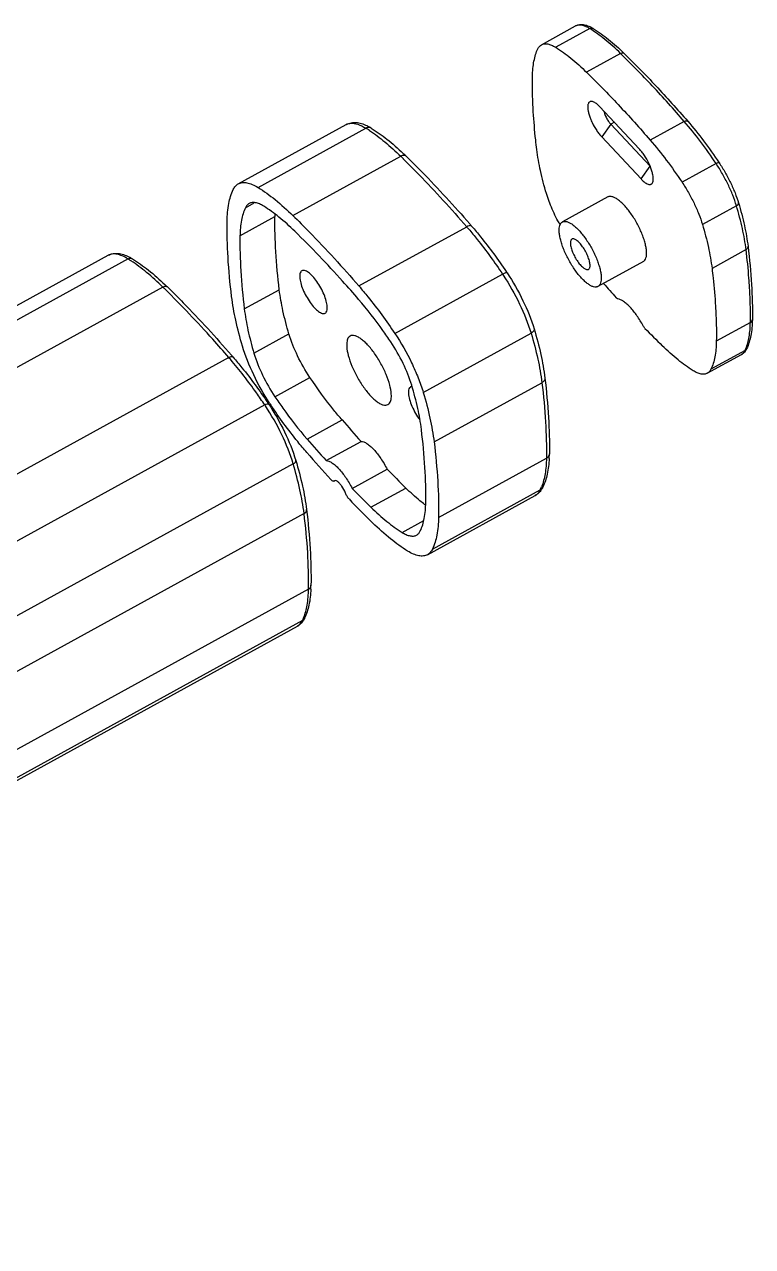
# Model space of a CAD drawing. Header units: millimetres. Extents: x 1514 to 2054, y 119 to 530.
# Drawn here: x 1862.6 to 1894.2, y 331.8 to 384.9 of the extents above; entities that cross this region are included whole.
import ezdxf

# ---------------------------------------------------------------- set-up
doc = ezdxf.new("R2010")
doc.units = ezdxf.units.MM
doc.header["$LTSCALE"] = 30.734
doc.layers.get('0').update_dxf_attribs({"linetype": 'CONTINUOUS'})
doc.layers.add('02___PRT_ALL_AXES', color=7, linetype='CONTINUOUS')

msp = doc.modelspace()

# ---------------------------------------------------------------- linework, layer by layer
at = {"color": 7}
for p, q in [((1885.084, 384.014), (1886.562, 384.828)), ((1887.177, 384.715), (1885.699, 383.901)), ((1888.516, 383.634), (1887.037, 382.82)), ((1889.329, 379.485), (1887.622, 381.31)), ((1872.776, 377.81), (1877.458, 380.386)), ((1888.09, 380.557), (1887.699, 380.005)), ((1888.246, 380.643), (1888.09, 380.557)), ((1888.09, 380.557), (1889.797, 378.732)), ((1891.28, 380.678), (1889.802, 379.865)), ((1887.699, 380.005), (1889.406, 378.18)), ((1874.287, 376.589), (1878.969, 379.166)), ((1889.406, 378.18), (1889.797, 378.732)), ((1889.797, 378.732), (1889.8, 378.733)), ((1892.663, 378.851), (1891.184, 378.037)), ((1872.225, 376.931), (1872.612, 377.144)), ((1887.964, 377.395), (1885.992, 376.31)), ((1893.548, 377.014), (1892.069, 376.201)), ((1871.99, 375.708), (1873.509, 376.544)), ((1877.152, 373.528), (1881.834, 376.104)), ((1893.965, 375.106), (1892.487, 374.293)), ((1817.275, 347.899), (1866.272, 374.861)), ((1867.13, 374.703), (1818.134, 347.741)), ((1889.507, 374.591), (1887.535, 373.507)), ((1878.712, 371.465), (1883.394, 374.041)), ((1868.641, 373.482), (1819.645, 346.521)), ((1872.177, 372.53), (1873.697, 373.366)), ((1894.152, 371.937), (1892.674, 371.123)), ((1872.599, 370.605), (1874.118, 371.441)), ((1879.948, 368.901), (1884.63, 371.477)), ((1871.506, 370.421), (1822.509, 343.459)), ((1892.283, 369.734), (1893.761, 370.548)), ((1893.919, 370.725), (1892.44, 369.911)), ((1873.509, 368.716), (1875.028, 369.552)), ((1880.419, 366.747), (1885.101, 369.323)), ((1873.066, 368.358), (1824.07, 341.396)), ((1874.904, 366.872), (1876.424, 367.708)), ((1875.729, 365.938), (1877.248, 366.775)), ((1880.613, 363.463), (1885.295, 366.039)), ((1874.302, 365.794), (1825.306, 338.832)), ((1876.857, 364.732), (1878.377, 365.568)), ((1876.094, 365.061), (1876.072, 365.045)), ((1876.081, 365.051), (1876.095, 365.059)), ((1877.676, 363.909), (1879.195, 364.745)), ((1880.349, 362.095), (1885.031, 364.671)), ((1874.773, 363.64), (1825.777, 336.679)), ((1879.027, 362.818), (1879.967, 363.335)), ((1874.967, 360.356), (1825.971, 333.395)), ((1825.487, 331.779), (1874.483, 358.741)), ((1874.703, 358.988), (1825.707, 332.026))]:
    msp.add_line(p, q, dxfattribs=at)
for centre, radius, start, end in [((1874.268, 375.24), 6.055, 56.4733, 58.2036), ((1870.442, 370.217), 12.527, 45.6165, 46.4157), ((1848.953, 348.493), 42.916, 45.4057, 45.6195), ((1890.389, 379.286), 0.81, 223.0905, 223.5725), ((1878.413, 376.471), 4.904, 177.8506, 179.1419), ((1868.383, 364.492), 17.769, 40.3939, 40.8052), ((1838.788, 338.763), 57.165, 40.806, 40.9447), ((1863.916, 369.519), 6.099, 56.7683, 58.1954), ((1875.233, 368.579), 9.821, 33.4696, 33.7945), ((1863.786, 360.841), 23.83, 33.7948, 33.9583), ((1838.661, 342.847), 42.865, 45.4413, 45.6196), ((1860.025, 364.482), 12.599, 45.6175, 46.2808), ((1927.632, 408.451), 52.918, 221.1361, 222.033), ((1920.265, 401.513), 42.797, 224.1809, 225.6142), ((1892.339, 371.477), 1.75, 334.5472, 337.549), ((1858.084, 358.833), 17.732, 40.4623, 40.8055), ((1828.36, 333.023), 57.248, 40.806, 40.9215), ((1864.913, 362.901), 9.81, 33.5237, 33.7946), ((1853.35, 355.098), 23.921, 33.7948, 33.9306), ((1881.564, 373.858), 9.902, 213.2128, 213.7939), ((1916.795, 402.547), 53.326, 220.7929, 222.1313), ((1915.813, 402.185), 54.042, 220.8017, 222.1225), ((1916.18, 401.906), 54.526, 220.7861, 222.4324), ((1879.896, 366.316), 5.529, 356.9874, 359.1442), ((1909.301, 395.502), 43.039, 224.0684, 225.6132), ((1876.124, 365.007), 0.0617, 109.4685, 118.6725), ((1908.292, 395.174), 43.759, 224.0811, 225.6005), ((1884.463, 365.055), 0.72, 298.8616, 311.2454), ((1883.182, 365.549), 2.047, 334.5998, 338.4706), ((1909.155, 395.297), 44.881, 223.7346, 225.6101), ((1884.566, 369.908), 7.438, 232.1653, 232.6209), ((1869.523, 360.601), 5.552, 357.3451, 359.1412), ((1872.895, 359.848), 2.002, 334.5652, 337.8501), ((1874.265, 359.136), 0.452, 298.8411, 307.3544)]:
    msp.add_arc(centre, radius, start, end, dxfattribs=at)
for points, knots in [([(1886.562, 384.828), (1886.59, 384.843), (1886.65, 384.869), (1886.776, 384.896), (1886.943, 384.889), (1887.142, 384.825), (1887.269, 384.757), (1887.333, 384.718)], [0, 0, 0, 0, 0.118468, 0.235657, 0.47363, 0.724588, 1, 1, 1, 1]), ([(1886.639, 384.858), (1886.632, 384.856), (1886.606, 384.848), (1886.58, 384.837), (1886.562, 384.828)], [0, 0, 0, 0, 0.253322, 1, 1, 1, 1]), ([(1887.177, 384.715), (1887.128, 384.745), (1887.033, 384.798), (1886.89, 384.852), (1886.759, 384.874), (1886.676, 384.867), (1886.639, 384.858)], [0, 0, 0, 0, 0.30463, 0.569517, 0.79844, 1, 1, 1, 1]), ([(1887.177, 384.715), (1887.202, 384.728), (1887.243, 384.741), (1887.297, 384.735), (1887.322, 384.725), (1887.333, 384.718)], [0, 0, 0, 0, 0.521047, 0.764078, 1, 1, 1, 1]), ([(1888.516, 383.634), (1888.297, 383.848), (1887.87, 384.234), (1887.405, 384.574), (1887.177, 384.715)], [0, 0, 0, 0, 0.533483, 1, 1, 1, 1]), ([(1887.333, 384.718), (1887.562, 384.576), (1888.027, 384.236), (1888.454, 383.85), (1888.673, 383.636)], [0, 0, 0, 0, 0.468644, 1, 1, 1, 1]), ([(1885.084, 384.014), (1885.102, 384.024), (1885.143, 384.041), (1885.233, 384.06), (1885.363, 384.052), (1885.53, 383.997), (1885.641, 383.937), (1885.699, 383.901)], [0, 0, 0, 0, 0.098047, 0.199412, 0.422607, 0.686952, 1, 1, 1, 1]), ([(1884.692, 382.625), (1884.694, 382.743), (1884.705, 382.969), (1884.75, 383.292), (1884.82, 383.58), (1884.887, 383.756), (1884.926, 383.837)], [0, 0, 0, 0, 0.285288, 0.546327, 0.783968, 1, 1, 1, 1]), ([(1884.926, 383.837), (1884.944, 383.875), (1884.987, 383.944), (1885.05, 383.996), (1885.084, 384.014)], [0, 0, 0, 0, 0.523703, 1, 1, 1, 1]), ([(1885.699, 383.901), (1885.926, 383.76), (1886.392, 383.42), (1886.818, 383.034), (1887.037, 382.82)], [0, 0, 0, 0, 0.466518, 1, 1, 1, 1]), ([(1888.516, 383.634), (1888.53, 383.642), (1888.559, 383.654), (1888.603, 383.662), (1888.643, 383.657), (1888.664, 383.644), (1888.673, 383.636)], [0, 0, 0, 0, 0.297884, 0.562458, 0.792644, 1, 1, 1, 1]), ([(1891.28, 380.678), (1890.828, 381.202), (1889.928, 382.207), (1888.986, 383.174), (1888.516, 383.634)], [0, 0, 0, 0, 0.512591, 1, 1, 1, 1]), ([(1888.673, 383.636), (1889.142, 383.177), (1890.081, 382.213), (1890.979, 381.211), (1891.43, 380.689)], [0, 0, 0, 0, 0.48753, 1, 1, 1, 1]), ([(1884.728, 381.102), (1884.72, 381.232), (1884.695, 381.74), (1884.687, 382.248), (1884.692, 382.625)], [0, 0, 0, 0, 0.258096, 1, 1, 1, 1]), ([(1887.037, 382.82), (1887.507, 382.36), (1888.449, 381.393), (1889.35, 380.388), (1889.802, 379.865)], [0, 0, 0, 0, 0.487409, 1, 1, 1, 1]), ([(1887.326, 381.533), (1887.308, 381.539), (1887.273, 381.549), (1887.222, 381.55), (1887.177, 381.536), (1887.141, 381.506), (1887.114, 381.462), (1887.097, 381.406), (1887.089, 381.339), (1887.09, 381.291), (1887.091, 381.265)], [0, 0, 0, 0, 0.12845, 0.238857, 0.338657, 0.438385, 0.548573, 0.676729, 0.826879, 1, 1, 1, 1]), ([(1887.622, 381.31), (1887.574, 381.361), (1887.501, 381.43), (1887.398, 381.5), (1887.349, 381.524), (1887.326, 381.533)], [0, 0, 0, 0, 0.565024, 0.799511, 1, 1, 1, 1]), ([(1884.879, 379.455), (1884.862, 379.596), (1884.799, 380.143), (1884.752, 380.693), (1884.728, 381.102)], [0, 0, 0, 0, 0.257235, 1, 1, 1, 1]), ([(1887.091, 381.265), (1887.094, 381.219), (1887.108, 381.119), (1887.148, 380.963), (1887.208, 380.796), (1887.31, 380.564), (1887.437, 380.341), (1887.582, 380.138), (1887.659, 380.047), (1887.699, 380.005)], [0, 0, 0, 0, 0.098692, 0.212707, 0.338783, 0.47296, 0.747428, 0.878669, 1, 1, 1, 1]), ([(1887.794, 381.125), (1887.803, 381.076), (1887.834, 380.974), (1887.901, 380.825), (1887.986, 380.682), (1888.054, 380.595), (1888.09, 380.557)], [0, 0, 0, 0, 0.228817, 0.489891, 0.756226, 1, 1, 1, 1]), ([(1876.6, 380.544), (1876.666, 380.58), (1876.812, 380.632), (1877.044, 380.641), (1877.277, 380.594), (1877.427, 380.533), (1877.501, 380.497)], [0, 0, 0, 0, 0.24365, 0.484894, 0.735151, 1, 1, 1, 1]), ([(1876.6, 380.544), (1876.614, 380.552), (1876.675, 380.581), (1876.743, 380.596), (1876.794, 380.601)], [0, 0, 0, 0, 0.244329, 1, 1, 1, 1]), ([(1876.794, 380.601), (1876.897, 380.609), (1877.136, 380.565), (1877.346, 380.456), (1877.458, 380.386)], [0, 0, 0, 0, 0.43836, 1, 1, 1, 1]), ([(1877.691, 380.391), (1877.659, 380.411), (1877.575, 380.432), (1877.495, 380.407), (1877.458, 380.386)], [0, 0, 0, 0, 0.476242, 1, 1, 1, 1]), ([(1877.501, 380.497), (1877.517, 380.489), (1877.582, 380.456), (1877.645, 380.42), (1877.691, 380.391)], [0, 0, 0, 0, 0.243834, 1, 1, 1, 1]), ([(1877.691, 380.391), (1877.928, 380.244), (1878.409, 379.898), (1878.853, 379.507), (1879.079, 379.291)], [0, 0, 0, 0, 0.471384, 1, 1, 1, 1]), ([(1891.28, 380.678), (1891.288, 380.682), (1891.303, 380.69), (1891.33, 380.701), (1891.358, 380.708), (1891.388, 380.709), (1891.412, 380.704), (1891.425, 380.694), (1891.43, 380.689)], [0, 0, 0, 0, 0.165383, 0.321167, 0.531709, 0.712211, 0.865005, 1, 1, 1, 1]), ([(1892.663, 378.851), (1892.445, 379.177), (1892.002, 379.801), (1891.523, 380.397), (1891.28, 380.678)], [0, 0, 0, 0, 0.513651, 1, 1, 1, 1]), ([(1891.43, 380.689), (1891.67, 380.411), (1892.142, 379.823), (1892.578, 379.208), (1892.793, 378.887)], [0, 0, 0, 0, 0.486664, 1, 1, 1, 1]), ([(1877.612, 380.288), (1877.843, 380.135), (1878.312, 379.779), (1878.747, 379.383), (1878.969, 379.166)], [0, 0, 0, 0, 0.470796, 1, 1, 1, 1]), ([(1889.802, 379.865), (1890.045, 379.583), (1890.524, 378.987), (1890.966, 378.363), (1891.184, 378.037)], [0, 0, 0, 0, 0.486349, 1, 1, 1, 1]), ([(1885.297, 377.547), (1885.198, 377.875), (1885.032, 378.506), (1884.917, 379.148), (1884.879, 379.455)], [0, 0, 0, 0, 0.526019, 1, 1, 1, 1]), ([(1889.936, 378.224), (1889.934, 378.271), (1889.919, 378.371), (1889.879, 378.526), (1889.82, 378.693), (1889.718, 378.925), (1889.591, 379.148), (1889.445, 379.351), (1889.368, 379.443), (1889.329, 379.485)], [0, 0, 0, 0, 0.098692, 0.212707, 0.338783, 0.47296, 0.747428, 0.878669, 1, 1, 1, 1]), ([(1879.205, 379.17), (1879.192, 379.182), (1879.16, 379.201), (1879.1, 379.209), (1879.034, 379.197), (1878.991, 379.178), (1878.969, 379.166)], [0, 0, 0, 0, 0.20738, 0.43749, 0.702344, 1, 1, 1, 1]), ([(1879.083, 379.054), (1879.314, 378.826), (1880.261, 377.872), (1881.167, 376.877), (1881.834, 376.104)], [0, 0, 0, 0, 0.240871, 1, 1, 1, 1]), ([(1879.205, 379.17), (1879.436, 378.943), (1880.388, 377.991), (1881.298, 376.997), (1881.967, 376.225)], [0, 0, 0, 0, 0.240816, 1, 1, 1, 1]), ([(1892.663, 378.851), (1892.678, 378.859), (1892.707, 378.873), (1892.741, 378.887), (1892.765, 378.892), (1892.779, 378.894), (1892.79, 378.891), (1892.793, 378.887)], [0, 0, 0, 0, 0.375578, 0.677093, 0.793055, 0.884211, 1, 1, 1, 1]), ([(1893.548, 377.014), (1893.502, 377.168), (1893.392, 377.481), (1893.187, 377.946), (1892.944, 378.408), (1892.76, 378.706), (1892.663, 378.851)], [0, 0, 0, 0, 0.235414, 0.486337, 0.744187, 1, 1, 1, 1]), ([(1892.793, 378.887), (1892.886, 378.749), (1893.061, 378.465), (1893.292, 378.025), (1893.488, 377.582), (1893.593, 377.283), (1893.637, 377.135)], [0, 0, 0, 0, 0.255445, 0.512804, 0.763629, 1, 1, 1, 1]), ([(1889.928, 378.081), (1889.93, 378.091), (1889.938, 378.139), (1889.939, 378.187), (1889.936, 378.224)], [0, 0, 0, 0, 0.223837, 1, 1, 1, 1]), ([(1871.434, 376.352), (1871.438, 376.607), (1871.475, 377.075), (1871.606, 377.529), (1871.697, 377.72)], [0, 0, 0, 0, 0.546588, 1, 1, 1, 1]), ([(1871.697, 377.72), (1871.722, 377.773), (1871.782, 377.869), (1871.871, 377.942), (1871.918, 377.967)], [0, 0, 0, 0, 0.523783, 1, 1, 1, 1]), ([(1871.918, 377.967), (1871.97, 377.996), (1872.097, 378.035), (1872.308, 378.02), (1872.54, 377.944), (1872.695, 377.86), (1872.776, 377.81)], [0, 0, 0, 0, 0.198683, 0.422093, 0.686647, 1, 1, 1, 1]), ([(1872.776, 377.81), (1873.033, 377.65), (1873.559, 377.267), (1874.04, 376.831), (1874.287, 376.589)], [0, 0, 0, 0, 0.466517, 1, 1, 1, 1]), ([(1889.406, 378.18), (1889.435, 378.148), (1889.493, 378.091), (1889.582, 378.019), (1889.665, 377.969), (1889.741, 377.941), (1889.8, 377.938), (1889.84, 377.95), (1889.874, 377.97), (1889.909, 378.014), (1889.923, 378.057), (1889.928, 378.081)], [0, 0, 0, 0, 0.192211, 0.360829, 0.503522, 0.620664, 0.716464, 0.759681, 0.802089, 0.89202, 1, 1, 1, 1]), ([(1891.184, 378.037), (1891.281, 377.892), (1891.466, 377.594), (1891.708, 377.132), (1891.913, 376.668), (1892.023, 376.354), (1892.069, 376.201)], [0, 0, 0, 0, 0.255813, 0.513663, 0.764586, 1, 1, 1, 1]), ([(1873.02, 376.997), (1872.961, 377.034), (1872.846, 377.096), (1872.675, 377.152), (1872.52, 377.163), (1872.427, 377.135), (1872.388, 377.113)], [0, 0, 0, 0, 0.313266, 0.577946, 0.801326, 1, 1, 1, 1]), ([(1885.891, 376.184), (1885.764, 376.407), (1885.541, 376.852), (1885.366, 377.318), (1885.297, 377.547)], [0, 0, 0, 0, 0.517063, 1, 1, 1, 1]), ([(1889.646, 375.02), (1889.642, 375.079), (1889.626, 375.203), (1889.583, 375.397), (1889.519, 375.605), (1889.407, 375.9), (1889.229, 376.268), (1889.013, 376.615), (1888.823, 376.868), (1888.682, 377.032), (1888.541, 377.172), (1888.406, 377.283), (1888.278, 377.364), (1888.161, 377.412), (1888.068, 377.424), (1888.005, 377.413), (1887.977, 377.402), (1887.964, 377.395)], [0, 0, 0, 0, 0.056618, 0.12064, 0.190944, 0.266189, 0.425091, 0.583912, 0.659057, 0.729233, 0.793079, 0.849519, 0.897877, 0.938105, 0.971198, 0.985902, 1, 1, 1, 1]), ([(1893.548, 377.014), (1893.556, 377.019), (1893.57, 377.027), (1893.593, 377.044), (1893.615, 377.064), (1893.631, 377.088), (1893.64, 377.112), (1893.639, 377.128), (1893.637, 377.135)], [0, 0, 0, 0, 0.164912, 0.320314, 0.530517, 0.711042, 0.864265, 1, 1, 1, 1]), ([(1893.637, 377.135), (1893.735, 376.81), (1893.9, 376.184), (1894.014, 375.546), (1894.051, 375.241)], [0, 0, 0, 0, 0.524945, 1, 1, 1, 1]), ([(1872.225, 376.931), (1872.144, 376.76), (1872.026, 376.354), (1871.993, 375.936), (1871.99, 375.708)], [0, 0, 0, 0, 0.453412, 1, 1, 1, 1]), ([(1872.388, 377.113), (1872.353, 377.094), (1872.288, 377.041), (1872.244, 376.97), (1872.225, 376.931)], [0, 0, 0, 0, 0.47645, 1, 1, 1, 1]), ([(1874.371, 375.906), (1874.15, 376.122), (1873.719, 376.512), (1873.25, 376.855), (1873.02, 376.997)], [0, 0, 0, 0, 0.533483, 1, 1, 1, 1]), ([(1893.965, 375.106), (1893.928, 375.413), (1893.813, 376.056), (1893.646, 376.686), (1893.548, 377.014)], [0, 0, 0, 0, 0.473981, 1, 1, 1, 1]), ([(1871.628, 373.068), (1871.558, 373.635), (1871.455, 374.728), (1871.426, 375.826), (1871.434, 376.352)], [0, 0, 0, 0, 0.520437, 1, 1, 1, 1]), ([(1873.697, 373.366), (1873.63, 373.915), (1873.53, 374.972), (1873.502, 376.035), (1873.509, 376.544)], [0, 0, 0, 0, 0.520437, 1, 1, 1, 1]), ([(1874.287, 376.589), (1874.527, 376.354), (1875.515, 375.365), (1876.458, 374.331), (1877.152, 373.528)], [0, 0, 0, 0, 0.240421, 1, 1, 1, 1]), ([(1882.058, 376.12), (1882.048, 376.131), (1882.009, 376.154), (1881.926, 376.147), (1881.866, 376.122), (1881.834, 376.104)], [0, 0, 0, 0, 0.183242, 0.534102, 1, 1, 1, 1]), ([(1882.058, 376.12), (1882.187, 375.971), (1882.715, 375.338), (1883.202, 374.671), (1883.552, 374.152)], [0, 0, 0, 0, 0.239735, 1, 1, 1, 1]), ([(1885.853, 375.882), (1885.85, 375.932), (1885.85, 376.025), (1885.872, 376.152), (1885.911, 376.237), (1885.955, 376.285), (1885.98, 376.303), (1885.992, 376.31)], [0, 0, 0, 0, 0.321694, 0.589235, 0.808967, 0.906521, 1, 1, 1, 1]), ([(1885.992, 376.31), (1886.005, 376.317), (1886.033, 376.329), (1886.097, 376.339), (1886.189, 376.327), (1886.307, 376.279), (1886.435, 376.198), (1886.57, 376.087), (1886.71, 375.947), (1886.852, 375.783), (1887.042, 375.53), (1887.258, 375.183), (1887.436, 374.816), (1887.548, 374.52), (1887.612, 374.312), (1887.655, 374.118), (1887.671, 373.994), (1887.674, 373.935)], [0, 0, 0, 0, 0.014098, 0.028802, 0.061895, 0.102124, 0.150483, 0.206922, 0.270769, 0.340944, 0.416088, 0.574907, 0.733808, 0.809053, 0.879358, 0.943381, 1, 1, 1, 1]), ([(1892.069, 376.201), (1892.168, 375.872), (1892.335, 375.242), (1892.449, 374.599), (1892.487, 374.293)], [0, 0, 0, 0, 0.526019, 1, 1, 1, 1]), ([(1871.99, 375.708), (1871.982, 375.199), (1872.01, 374.136), (1872.11, 373.078), (1872.177, 372.53)], [0, 0, 0, 0, 0.479563, 1, 1, 1, 1]), ([(1877.143, 372.943), (1876.914, 373.209), (1876.02, 374.224), (1875.087, 375.205), (1874.371, 375.906)], [0, 0, 0, 0, 0.259302, 1, 1, 1, 1]), ([(1881.917, 376.007), (1882.044, 375.857), (1882.565, 375.224), (1883.048, 374.559), (1883.394, 374.041)], [0, 0, 0, 0, 0.240027, 1, 1, 1, 1]), ([(1887.535, 373.507), (1887.522, 373.5), (1887.494, 373.488), (1887.431, 373.477), (1887.338, 373.489), (1887.221, 373.538), (1887.093, 373.618), (1886.958, 373.73), (1886.817, 373.869), (1886.675, 374.034), (1886.486, 374.286), (1886.27, 374.633), (1886.092, 375.001), (1885.98, 375.297), (1885.916, 375.505), (1885.873, 375.698), (1885.857, 375.823), (1885.853, 375.882)], [0, 0, 0, 0, 0.014098, 0.028802, 0.061895, 0.102124, 0.150483, 0.206922, 0.270769, 0.340944, 0.416088, 0.574907, 0.733808, 0.809053, 0.879358, 0.943381, 1, 1, 1, 1]), ([(1886.402, 375.565), (1886.39, 375.559), (1886.367, 375.537), (1886.346, 375.491), (1886.336, 375.432), (1886.336, 375.388), (1886.337, 375.365)], [0, 0, 0, 0, 0.190108, 0.410084, 0.67807, 1, 1, 1, 1]), ([(1887.191, 374.452), (1887.189, 374.48), (1887.182, 374.538), (1887.153, 374.664), (1887.094, 374.834), (1886.995, 375.037), (1886.894, 375.2), (1886.805, 375.318), (1886.739, 375.395), (1886.673, 375.461), (1886.609, 375.513), (1886.55, 375.551), (1886.494, 375.573), (1886.445, 375.58), (1886.414, 375.572), (1886.402, 375.565)], [0, 0, 0, 0, 0.056618, 0.120677, 0.266176, 0.425115, 0.583974, 0.659138, 0.729328, 0.793193, 0.849647, 0.898015, 0.938256, 0.971356, 1, 1, 1, 1]), ([(1886.337, 375.365), (1886.339, 375.337), (1886.346, 375.279), (1886.374, 375.152), (1886.434, 374.983), (1886.532, 374.779), (1886.633, 374.617), (1886.722, 374.498), (1886.789, 374.421), (1886.855, 374.356), (1886.918, 374.304), (1886.978, 374.266), (1887.033, 374.243), (1887.083, 374.237), (1887.113, 374.245), (1887.125, 374.251)], [0, 0, 0, 0, 0.056618, 0.120677, 0.266176, 0.425115, 0.583974, 0.659138, 0.729328, 0.793193, 0.849647, 0.898015, 0.938256, 0.971356, 1, 1, 1, 1]), ([(1889.507, 374.591), (1889.519, 374.598), (1889.544, 374.616), (1889.588, 374.665), (1889.627, 374.75), (1889.649, 374.876), (1889.649, 374.969), (1889.646, 375.02)], [0, 0, 0, 0, 0.093479, 0.191032, 0.410763, 0.678307, 1, 1, 1, 1]), ([(1893.965, 375.106), (1893.979, 375.114), (1894.005, 375.132), (1894.034, 375.165), (1894.051, 375.202), (1894.053, 375.229), (1894.051, 375.241)], [0, 0, 0, 0, 0.282042, 0.540884, 0.777366, 1, 1, 1, 1]), ([(1894.117, 373.46), (1894.109, 373.594), (1894.072, 374.143), (1894.016, 374.692), (1893.965, 375.106)], [0, 0, 0, 0, 0.242747, 1, 1, 1, 1]), ([(1894.051, 375.241), (1894.118, 374.694), (1894.218, 373.637), (1894.246, 372.575), (1894.238, 372.066)], [0, 0, 0, 0, 0.519985, 1, 1, 1, 1]), ([(1866.272, 374.861), (1866.336, 374.896), (1866.48, 374.946), (1866.709, 374.951), (1866.941, 374.899), (1867.091, 374.835), (1867.165, 374.797)], [0, 0, 0, 0, 0.238694, 0.477747, 0.729403, 1, 1, 1, 1]), ([(1867.13, 374.703), (1867.049, 374.753), (1866.894, 374.837), (1866.662, 374.914), (1866.451, 374.928), (1866.324, 374.89), (1866.272, 374.861)], [0, 0, 0, 0, 0.313265, 0.577946, 0.801326, 1, 1, 1, 1]), ([(1867.13, 374.703), (1867.161, 374.72), (1867.228, 374.741), (1867.297, 374.724), (1867.325, 374.707)], [0, 0, 0, 0, 0.523758, 1, 1, 1, 1]), ([(1867.165, 374.797), (1867.179, 374.79), (1867.233, 374.762), (1867.285, 374.731), (1867.325, 374.707)], [0, 0, 0, 0, 0.244305, 1, 1, 1, 1]), ([(1868.641, 373.482), (1868.415, 373.704), (1867.972, 374.107), (1867.493, 374.467), (1867.258, 374.621)], [0, 0, 0, 0, 0.529905, 1, 1, 1, 1]), ([(1867.325, 374.707), (1867.565, 374.558), (1868.053, 374.206), (1868.503, 373.807), (1868.733, 373.587)], [0, 0, 0, 0, 0.470584, 1, 1, 1, 1]), ([(1874.675, 374.188), (1874.658, 374.179), (1874.616, 374.139), (1874.582, 374.038), (1874.581, 373.954), (1874.584, 373.907)], [0, 0, 0, 0, 0.190495, 0.537165, 1, 1, 1, 1]), ([(1875.779, 372.629), (1875.774, 372.711), (1875.739, 372.89), (1875.643, 373.164), (1875.505, 373.449), (1875.339, 373.717), (1875.159, 373.944), (1875.002, 374.091), (1874.881, 374.168), (1874.804, 374.199), (1874.734, 374.209), (1874.692, 374.197), (1874.675, 374.188)], [0, 0, 0, 0, 0.120574, 0.266127, 0.425128, 0.584046, 0.729371, 0.84959, 0.89798, 0.938232, 0.971346, 1, 1, 1, 1]), ([(1883.59, 374.095), (1883.585, 374.102), (1883.569, 374.106), (1883.547, 374.103), (1883.512, 374.095), (1883.46, 374.075), (1883.417, 374.054), (1883.394, 374.041)], [0, 0, 0, 0, 0.115851, 0.206893, 0.32288, 0.624686, 1, 1, 1, 1]), ([(1883.425, 373.995), (1883.689, 373.595), (1884.149, 372.78), (1884.5, 371.911), (1884.63, 371.477)], [0, 0, 0, 0, 0.514123, 1, 1, 1, 1]), ([(1883.59, 374.095), (1883.848, 373.71), (1884.296, 372.922), (1884.637, 372.08), (1884.763, 371.659)], [0, 0, 0, 0, 0.512775, 1, 1, 1, 1]), ([(1887.125, 374.251), (1887.138, 374.258), (1887.161, 374.279), (1887.182, 374.326), (1887.192, 374.385), (1887.192, 374.428), (1887.191, 374.452)], [0, 0, 0, 0, 0.190108, 0.410084, 0.67807, 1, 1, 1, 1]), ([(1887.674, 373.935), (1887.677, 373.885), (1887.677, 373.791), (1887.656, 373.665), (1887.616, 373.58), (1887.573, 373.531), (1887.548, 373.514), (1887.535, 373.507)], [0, 0, 0, 0, 0.321694, 0.589235, 0.808967, 0.906521, 1, 1, 1, 1]), ([(1892.487, 374.293), (1892.504, 374.152), (1892.567, 373.605), (1892.614, 373.055), (1892.638, 372.646)], [0, 0, 0, 0, 0.257235, 1, 1, 1, 1]), ([(1868.641, 373.482), (1868.659, 373.492), (1868.696, 373.508), (1868.751, 373.518), (1868.8, 373.512), (1868.827, 373.496), (1868.838, 373.486)], [0, 0, 0, 0, 0.297656, 0.56251, 0.79262, 1, 1, 1, 1]), ([(1868.838, 373.486), (1869.071, 373.258), (1870.028, 372.299), (1870.943, 371.299), (1871.617, 370.522)], [0, 0, 0, 0, 0.240751, 1, 1, 1, 1]), ([(1874.584, 373.907), (1874.589, 373.825), (1874.624, 373.646), (1874.719, 373.372), (1874.857, 373.088), (1875.024, 372.819), (1875.204, 372.593), (1875.361, 372.445), (1875.481, 372.369), (1875.558, 372.337), (1875.628, 372.327), (1875.67, 372.339), (1875.688, 372.348)], [0, 0, 0, 0, 0.120574, 0.266127, 0.425128, 0.584046, 0.729371, 0.84959, 0.89798, 0.938232, 0.971346, 1, 1, 1, 1]), ([(1877.152, 373.528), (1877.286, 373.371), (1877.839, 372.709), (1878.347, 372.01), (1878.712, 371.465)], [0, 0, 0, 0, 0.239215, 1, 1, 1, 1]), ([(1894.152, 371.937), (1894.154, 372.06), (1894.157, 372.568), (1894.139, 373.076), (1894.117, 373.46)], [0, 0, 0, 0, 0.241921, 1, 1, 1, 1]), ([(1871.506, 370.421), (1871.277, 370.686), (1870.383, 371.702), (1869.451, 372.685), (1868.737, 373.389)], [0, 0, 0, 0, 0.258946, 1, 1, 1, 1]), ([(1872.099, 370.914), (1871.988, 371.285), (1871.799, 371.997), (1871.67, 372.722), (1871.628, 373.068)], [0, 0, 0, 0, 0.526019, 1, 1, 1, 1]), ([(1874.118, 371.441), (1874.019, 371.772), (1873.851, 372.408), (1873.735, 373.057), (1873.697, 373.366)], [0, 0, 0, 0, 0.526019, 1, 1, 1, 1]), ([(1878.538, 371.099), (1878.427, 371.265), (1877.989, 371.9), (1877.516, 372.511), (1877.143, 372.943)], [0, 0, 0, 0, 0.259675, 1, 1, 1, 1]), ([(1888.4, 372.967), (1888.387, 372.97), (1888.36, 372.985), (1888.338, 373.006), (1888.326, 373.019)], [0, 0, 0, 0, 0.413201, 1, 1, 1, 1]), ([(1889.497, 371.795), (1889.416, 371.946), (1889.285, 372.163), (1889.089, 372.426), (1888.942, 372.597), (1888.798, 372.74), (1888.658, 372.852), (1888.528, 372.93), (1888.44, 372.961), (1888.4, 372.967)], [0, 0, 0, 0, 0.312897, 0.461169, 0.599198, 0.723915, 0.832932, 0.924885, 1, 1, 1, 1]), ([(1872.177, 372.53), (1872.215, 372.221), (1872.331, 371.572), (1872.499, 370.936), (1872.599, 370.605)], [0, 0, 0, 0, 0.473981, 1, 1, 1, 1]), ([(1875.688, 372.348), (1875.705, 372.358), (1875.747, 372.397), (1875.78, 372.498), (1875.782, 372.582), (1875.779, 372.629)], [0, 0, 0, 0, 0.190495, 0.537165, 1, 1, 1, 1]), ([(1892.638, 372.646), (1892.646, 372.515), (1892.672, 372.008), (1892.68, 371.5), (1892.674, 371.123)], [0, 0, 0, 0, 0.258096, 1, 1, 1, 1]), ([(1893.956, 370.808), (1894.023, 370.971), (1894.121, 371.345), (1894.149, 371.729), (1894.152, 371.937)], [0, 0, 0, 0, 0.457742, 1, 1, 1, 1]), ([(1894.238, 372.066), (1894.237, 371.945), (1894.225, 371.712), (1894.166, 371.284), (1894.077, 370.981), (1893.991, 370.801)], [0, 0, 0, 0, 0.279637, 0.538581, 1, 1, 1, 1]), ([(1894.152, 371.937), (1894.177, 371.95), (1894.21, 371.978), (1894.234, 372.027), (1894.238, 372.053), (1894.238, 372.066)], [0, 0, 0, 0, 0.520557, 0.763743, 1, 1, 1, 1]), ([(1875.028, 369.552), (1874.828, 369.851), (1874.48, 370.462), (1874.216, 371.114), (1874.118, 371.441)], [0, 0, 0, 0, 0.513701, 1, 1, 1, 1]), ([(1876.775, 371.352), (1876.747, 371.337), (1876.679, 371.274), (1876.625, 371.11), (1876.623, 370.974), (1876.627, 370.897)], [0, 0, 0, 0, 0.190511, 0.537088, 1, 1, 1, 1]), ([(1878.562, 368.829), (1878.554, 368.961), (1878.498, 369.252), (1878.343, 369.694), (1878.12, 370.155), (1877.849, 370.589), (1877.597, 370.908), (1877.389, 371.115), (1877.245, 371.234), (1877.109, 371.319), (1876.984, 371.371), (1876.871, 371.386), (1876.803, 371.367), (1876.775, 371.352)], [0, 0, 0, 0, 0.120559, 0.266088, 0.425067, 0.583961, 0.729269, 0.793144, 0.849613, 0.897995, 0.93824, 0.97135, 1, 1, 1, 1]), ([(1878.712, 371.465), (1878.984, 371.059), (1879.346, 370.424), (1879.73, 369.553), (1879.883, 369.115), (1879.948, 368.901)], [0, 0, 0, 0, 0.513511, 0.76452, 1, 1, 1, 1]), ([(1884.763, 371.659), (1884.768, 371.645), (1884.766, 371.599), (1884.716, 371.532), (1884.662, 371.495), (1884.63, 371.477)], [0, 0, 0, 0, 0.184186, 0.535234, 1, 1, 1, 1]), ([(1884.63, 371.477), (1884.741, 371.107), (1884.929, 370.395), (1885.059, 369.669), (1885.101, 369.323)], [0, 0, 0, 0, 0.526019, 1, 1, 1, 1]), ([(1884.763, 371.659), (1884.873, 371.293), (1885.06, 370.588), (1885.188, 369.869), (1885.23, 369.525)], [0, 0, 0, 0, 0.524592, 1, 1, 1, 1]), ([(1889.573, 371.686), (1889.559, 371.701), (1889.531, 371.736), (1889.508, 371.774), (1889.497, 371.795)], [0, 0, 0, 0, 0.474838, 1, 1, 1, 1]), ([(1873.279, 368.434), (1873.02, 368.829), (1872.57, 369.632), (1872.227, 370.487), (1872.099, 370.914)], [0, 0, 0, 0, 0.514425, 1, 1, 1, 1]), ([(1876.627, 370.897), (1876.635, 370.764), (1876.692, 370.474), (1876.847, 370.031), (1877.07, 369.571), (1877.34, 369.136), (1877.593, 368.817), (1877.801, 368.61), (1877.945, 368.492), (1878.08, 368.406), (1878.205, 368.355), (1878.319, 368.34), (1878.387, 368.358), (1878.414, 368.374)], [0, 0, 0, 0, 0.120559, 0.266088, 0.425067, 0.583961, 0.729269, 0.793144, 0.849613, 0.897995, 0.93824, 0.97135, 1, 1, 1, 1]), ([(1879.448, 369.21), (1879.35, 369.537), (1879.086, 370.189), (1878.738, 370.8), (1878.538, 371.099)], [0, 0, 0, 0, 0.486299, 1, 1, 1, 1]), ([(1891.668, 369.847), (1891.44, 369.988), (1890.975, 370.328), (1890.548, 370.714), (1890.329, 370.928)], [0, 0, 0, 0, 0.466518, 1, 1, 1, 1]), ([(1892.674, 371.123), (1892.672, 371.005), (1892.661, 370.779), (1892.617, 370.456), (1892.546, 370.168), (1892.479, 369.992), (1892.44, 369.911)], [0, 0, 0, 0, 0.285288, 0.546327, 0.783968, 1, 1, 1, 1]), ([(1893.991, 370.801), (1893.966, 370.748), (1893.903, 370.65), (1893.812, 370.575), (1893.761, 370.548)], [0, 0, 0, 0, 0.502075, 1, 1, 1, 1]), ([(1893.919, 370.725), (1893.935, 370.733), (1893.963, 370.755), (1893.984, 370.785), (1893.991, 370.801)], [0, 0, 0, 0, 0.503935, 1, 1, 1, 1]), ([(1871.506, 370.421), (1871.524, 370.431), (1871.557, 370.446), (1871.603, 370.458), (1871.648, 370.461), (1871.68, 370.449), (1871.693, 370.434)], [0, 0, 0, 0, 0.322426, 0.534432, 0.715969, 1, 1, 1, 1]), ([(1873.066, 368.358), (1872.947, 368.536), (1872.478, 369.217), (1871.972, 369.874), (1871.575, 370.34)], [0, 0, 0, 0, 0.259095, 1, 1, 1, 1]), ([(1871.693, 370.434), (1871.823, 370.284), (1872.354, 369.646), (1872.845, 368.974), (1873.198, 368.45)], [0, 0, 0, 0, 0.239648, 1, 1, 1, 1]), ([(1872.599, 370.605), (1872.697, 370.278), (1872.961, 369.626), (1873.308, 369.015), (1873.509, 368.716)], [0, 0, 0, 0, 0.486299, 1, 1, 1, 1]), ([(1893.761, 370.548), (1893.795, 370.566), (1893.858, 370.618), (1893.901, 370.687), (1893.919, 370.725)], [0, 0, 0, 0, 0.476297, 1, 1, 1, 1]), ([(1892.283, 369.734), (1892.264, 369.724), (1892.224, 369.707), (1892.133, 369.688), (1892.003, 369.696), (1891.837, 369.751), (1891.726, 369.811), (1891.668, 369.847)], [0, 0, 0, 0, 0.098047, 0.199412, 0.422607, 0.686952, 1, 1, 1, 1]), ([(1892.44, 369.911), (1892.422, 369.873), (1892.379, 369.804), (1892.316, 369.752), (1892.283, 369.734)], [0, 0, 0, 0, 0.523703, 1, 1, 1, 1]), ([(1876.424, 367.708), (1876.303, 367.848), (1875.809, 368.44), (1875.355, 369.065), (1875.028, 369.552)], [0, 0, 0, 0, 0.239215, 1, 1, 1, 1]), ([(1879.462, 369.156), (1879.456, 369.156), (1879.434, 369.154), (1879.413, 369.147), (1879.398, 369.139)], [0, 0, 0, 0, 0.262166, 1, 1, 1, 1]), ([(1879.869, 367.285), (1879.832, 367.594), (1879.716, 368.243), (1879.547, 368.879), (1879.448, 369.21)], [0, 0, 0, 0, 0.473981, 1, 1, 1, 1]), ([(1885.23, 369.525), (1885.232, 369.507), (1885.229, 369.467), (1885.194, 369.389), (1885.141, 369.345), (1885.101, 369.323)], [0, 0, 0, 0, 0.223526, 0.460957, 1, 1, 1, 1]), ([(1885.101, 369.323), (1885.17, 368.757), (1885.274, 367.664), (1885.303, 366.566), (1885.295, 366.039)], [0, 0, 0, 0, 0.520437, 1, 1, 1, 1]), ([(1885.23, 369.525), (1885.299, 368.958), (1885.402, 367.862), (1885.432, 366.761), (1885.424, 366.233)], [0, 0, 0, 0, 0.519785, 1, 1, 1, 1]), ([(1873.509, 368.716), (1873.62, 368.55), (1874.058, 367.915), (1874.531, 367.304), (1874.904, 366.872)], [0, 0, 0, 0, 0.259675, 1, 1, 1, 1]), ([(1878.414, 368.374), (1878.442, 368.389), (1878.51, 368.452), (1878.565, 368.616), (1878.567, 368.752), (1878.562, 368.829)], [0, 0, 0, 0, 0.190511, 0.537088, 1, 1, 1, 1]), ([(1879.398, 369.139), (1879.381, 369.13), (1879.339, 369.091), (1879.306, 368.989), (1879.304, 368.906), (1879.307, 368.858)], [0, 0, 0, 0, 0.190495, 0.537165, 1, 1, 1, 1]), ([(1879.307, 368.858), (1879.312, 368.771), (1879.351, 368.579), (1879.457, 368.288), (1879.608, 367.988), (1879.734, 367.796), (1879.802, 367.706)], [0, 0, 0, 0, 0.207362, 0.458804, 0.731743, 1, 1, 1, 1]), ([(1879.948, 368.901), (1880.059, 368.53), (1880.247, 367.818), (1880.377, 367.093), (1880.419, 366.747)], [0, 0, 0, 0, 0.526019, 1, 1, 1, 1]), ([(1873.066, 368.358), (1873.101, 368.377), (1873.149, 368.399), (1873.204, 368.413), (1873.226, 368.409), (1873.229, 368.403)], [0, 0, 0, 0, 0.677184, 0.883966, 1, 1, 1, 1]), ([(1874.302, 365.794), (1874.171, 366.229), (1873.82, 367.101), (1873.358, 367.918), (1873.092, 368.319)], [0, 0, 0, 0, 0.485945, 1, 1, 1, 1]), ([(1873.229, 368.403), (1873.489, 368.014), (1873.942, 367.219), (1874.286, 366.37), (1874.413, 365.945)], [0, 0, 0, 0, 0.512933, 1, 1, 1, 1]), ([(1874.895, 366.287), (1874.76, 366.444), (1874.208, 367.106), (1873.699, 367.805), (1873.334, 368.35)], [0, 0, 0, 0, 0.239215, 1, 1, 1, 1]), ([(1880.057, 364.107), (1880.065, 364.616), (1880.036, 365.679), (1879.937, 366.737), (1879.869, 367.285)], [0, 0, 0, 0, 0.479563, 1, 1, 1, 1]), ([(1877.248, 366.775), (1877.288, 366.773), (1877.378, 366.751), (1877.511, 366.678), (1877.655, 366.566), (1877.867, 366.357), (1878.122, 366.027), (1878.296, 365.729), (1878.377, 365.568)], [0, 0, 0, 0, 0.070527, 0.159095, 0.266715, 0.391955, 0.682763, 1, 1, 1, 1]), ([(1880.419, 366.747), (1880.489, 366.18), (1880.592, 365.087), (1880.621, 363.989), (1880.613, 363.463)], [0, 0, 0, 0, 0.520437, 1, 1, 1, 1]), ([(1885.295, 366.039), (1885.291, 365.812), (1885.261, 365.39), (1885.157, 364.978), (1885.086, 364.798)], [0, 0, 0, 0, 0.540832, 1, 1, 1, 1]), ([(1885.417, 366.025), (1885.405, 365.799), (1885.355, 365.375), (1885.225, 364.965), (1885.14, 364.785)], [0, 0, 0, 0, 0.531124, 1, 1, 1, 1]), ([(1885.424, 366.233), (1885.423, 366.195), (1885.396, 366.114), (1885.332, 366.06), (1885.295, 366.039)], [0, 0, 0, 0, 0.476769, 1, 1, 1, 1]), ([(1874.302, 365.794), (1874.321, 365.804), (1874.35, 365.824), (1874.385, 365.856), (1874.411, 365.893), (1874.419, 365.927), (1874.413, 365.945)], [0, 0, 0, 0, 0.32155, 0.533205, 0.714758, 1, 1, 1, 1]), ([(1874.773, 363.64), (1874.731, 363.986), (1874.601, 364.711), (1874.413, 365.423), (1874.302, 365.794)], [0, 0, 0, 0, 0.473981, 1, 1, 1, 1]), ([(1874.413, 365.945), (1874.523, 365.578), (1874.71, 364.872), (1874.838, 364.153), (1874.88, 363.808)], [0, 0, 0, 0, 0.52483, 1, 1, 1, 1]), ([(1875.729, 365.938), (1875.769, 365.937), (1875.858, 365.914), (1875.991, 365.842), (1876.136, 365.73), (1876.348, 365.521), (1876.602, 365.191), (1876.777, 364.892), (1876.857, 364.732)], [0, 0, 0, 0, 0.070527, 0.159095, 0.266715, 0.391955, 0.682763, 1, 1, 1, 1]), ([(1876.044, 365.04), (1876.026, 365.043), (1875.985, 365.066), (1875.953, 365.097), (1875.935, 365.116)], [0, 0, 0, 0, 0.412176, 1, 1, 1, 1]), ([(1876.072, 365.045), (1876.066, 365.041), (1876.057, 365.039), (1876.047, 365.04), (1876.044, 365.04)], [0, 0, 0, 0, 0.726403, 1, 1, 1, 1]), ([(1876.221, 365.033), (1876.21, 365.04), (1876.175, 365.061), (1876.13, 365.074), (1876.103, 365.065)], [0, 0, 0, 0, 0.317334, 1, 1, 1, 1]), ([(1876.57, 364.527), (1876.531, 364.633), (1876.453, 364.781), (1876.326, 364.944), (1876.256, 365.009), (1876.221, 365.033)], [0, 0, 0, 0, 0.544222, 0.795908, 1, 1, 1, 1]), ([(1876.727, 364.27), (1876.693, 364.306), (1876.633, 364.388), (1876.588, 364.479), (1876.57, 364.527)], [0, 0, 0, 0, 0.485202, 1, 1, 1, 1]), ([(1880.004, 364.034), (1879.937, 364.086), (1879.657, 364.311), (1879.391, 364.553), (1879.195, 364.745)], [0, 0, 0, 0, 0.236471, 1, 1, 1, 1]), ([(1885.031, 364.671), (1885.006, 364.619), (1884.946, 364.522), (1884.858, 364.45), (1884.811, 364.424)], [0, 0, 0, 0, 0.52355, 1, 1, 1, 1]), ([(1885.14, 364.785), (1885.123, 364.75), (1885.087, 364.707), (1885.043, 364.678), (1885.031, 364.671)], [0, 0, 0, 0, 0.745846, 1, 1, 1, 1]), ([(1885.14, 364.785), (1885.133, 364.772), (1885.107, 364.719), (1885.075, 364.669), (1885.049, 364.634)], [0, 0, 0, 0, 0.252315, 1, 1, 1, 1]), ([(1877.676, 363.909), (1877.897, 363.693), (1878.327, 363.303), (1878.797, 362.96), (1879.027, 362.818)], [0, 0, 0, 0, 0.533483, 1, 1, 1, 1]), ([(1879.821, 362.884), (1879.903, 363.055), (1880.02, 363.461), (1880.053, 363.879), (1880.057, 364.107)], [0, 0, 0, 0, 0.453412, 1, 1, 1, 1]), ([(1874.773, 363.64), (1874.806, 363.658), (1874.863, 363.704), (1874.884, 363.777), (1874.88, 363.808)], [0, 0, 0, 0, 0.542816, 1, 1, 1, 1]), ([(1874.967, 360.356), (1874.975, 360.882), (1874.946, 361.98), (1874.843, 363.073), (1874.773, 363.64)], [0, 0, 0, 0, 0.479563, 1, 1, 1, 1]), ([(1874.88, 363.808), (1874.95, 363.241), (1875.053, 362.146), (1875.082, 361.045), (1875.074, 360.518)], [0, 0, 0, 0, 0.519893, 1, 1, 1, 1]), ([(1880.613, 363.463), (1880.609, 363.208), (1880.572, 362.74), (1880.44, 362.286), (1880.349, 362.095)], [0, 0, 0, 0, 0.546588, 1, 1, 1, 1]), ([(1879.27, 362.005), (1879.013, 362.165), (1878.488, 362.548), (1878.007, 362.984), (1877.759, 363.226)], [0, 0, 0, 0, 0.466517, 1, 1, 1, 1]), ([(1879.027, 362.818), (1879.086, 362.781), (1879.2, 362.719), (1879.372, 362.663), (1879.527, 362.652), (1879.62, 362.68), (1879.659, 362.702)], [0, 0, 0, 0, 0.313266, 0.577946, 0.801326, 1, 1, 1, 1]), ([(1879.659, 362.702), (1879.693, 362.721), (1879.759, 362.774), (1879.803, 362.845), (1879.821, 362.884)], [0, 0, 0, 0, 0.47645, 1, 1, 1, 1]), ([(1880.129, 361.848), (1880.076, 361.819), (1879.95, 361.78), (1879.739, 361.795), (1879.506, 361.871), (1879.351, 361.955), (1879.27, 362.005)], [0, 0, 0, 0, 0.198683, 0.422093, 0.686647, 1, 1, 1, 1]), ([(1880.349, 362.095), (1880.324, 362.042), (1880.264, 361.946), (1880.176, 361.873), (1880.129, 361.848)], [0, 0, 0, 0, 0.523783, 1, 1, 1, 1]), ([(1874.75, 359.093), (1874.824, 359.275), (1874.932, 359.695), (1874.963, 360.124), (1874.967, 360.356)], [0, 0, 0, 0, 0.458208, 1, 1, 1, 1]), ([(1875.069, 360.344), (1875.058, 360.113), (1875.011, 359.682), (1874.88, 359.265), (1874.794, 359.083)], [0, 0, 0, 0, 0.533481, 1, 1, 1, 1]), ([(1874.967, 360.356), (1874.998, 360.373), (1875.051, 360.418), (1875.074, 360.486), (1875.074, 360.518)], [0, 0, 0, 0, 0.523231, 1, 1, 1, 1]), ([(1874.703, 358.988), (1874.713, 358.993), (1874.75, 359.018), (1874.78, 359.053), (1874.794, 359.083)], [0, 0, 0, 0, 0.254154, 1, 1, 1, 1]), ([(1874.794, 359.083), (1874.788, 359.07), (1874.762, 359.02), (1874.733, 358.972), (1874.708, 358.939)], [0, 0, 0, 0, 0.253087, 1, 1, 1, 1]), ([(1874.708, 358.939), (1874.692, 358.918), (1874.629, 358.841), (1874.549, 358.777), (1874.483, 358.741)], [0, 0, 0, 0, 0.251627, 1, 1, 1, 1]), ([(1874.539, 358.777), (1874.556, 358.79), (1874.624, 358.849), (1874.674, 358.926), (1874.703, 358.988)], [0, 0, 0, 0, 0.236225, 1, 1, 1, 1])]:
    msp.add_open_spline(points, degree=3, knots=knots, dxfattribs=at)
msp.add_open_spline([(1885.049, 364.634), (1885.016, 364.59), (1884.979, 364.549), (1884.938, 364.513)], degree=3, dxfattribs=at)
at = {"layer": '02___PRT_ALL_AXES', "color": 7}
for p, q in [((1871.918, 377.967), (1876.6, 380.544)), ((1876.072, 365.045), (1876.081, 365.049)), ((1880.129, 361.848), (1884.811, 364.424))]:
    msp.add_line(p, q, dxfattribs=at)

doc.saveas('drawing.dxf')
